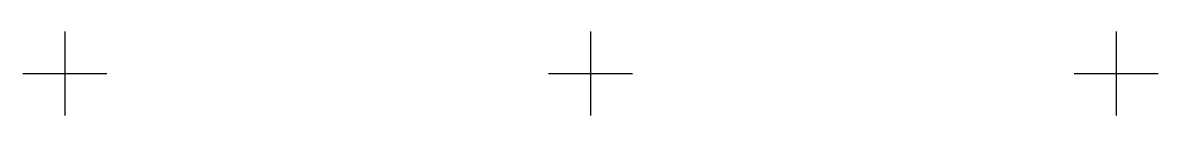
# Model space of a CAD drawing. Header units: inches. Extents: x 1.55 to 2.25, y 0.37 to 3.23.
# Drawn here: x 1.554 to 2.246, y 0.374 to 0.426 of the extents above.
import ezdxf

# ---------------------------------------------------------------- set-up
doc = ezdxf.new("R2010")
doc.units = ezdxf.units.IN
doc.header["$MEASUREMENT"] = 0

msp = doc.modelspace()

# ---------------------------------------------------------------- linework, layer by layer
at = {"transparency": 33554687}
for p, q in [((1.58, 0.42564), (1.58, 0.37436)), ((1.9, 0.42564), (1.9, 0.37436)), ((2.22, 0.42564), (2.22, 0.37436)), ((1.55436, 0.4), (1.60564, 0.4)), ((1.87436, 0.4), (1.92564, 0.4)), ((2.19436, 0.4), (2.24564, 0.4))]:
    msp.add_line(p, q, dxfattribs=at)

doc.saveas('drawing.dxf')
